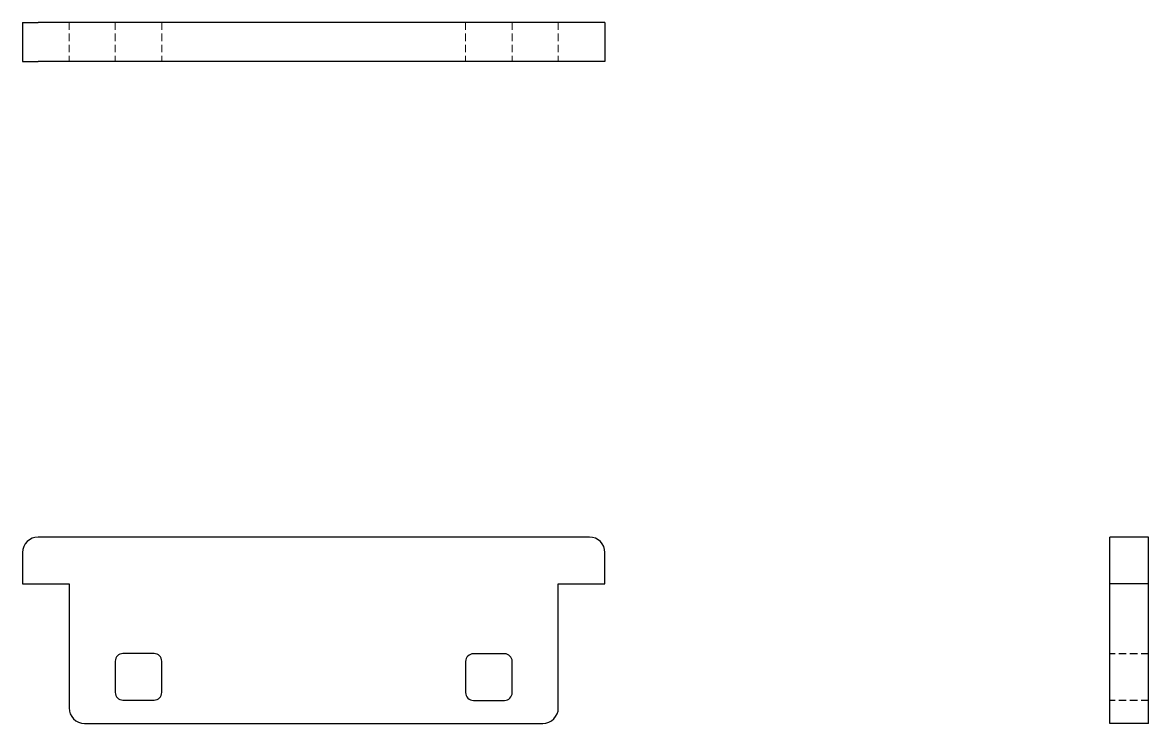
# Model space of a CAD drawing. Header units: millimetres. Extents: x 33 to 226, y 41 to 161.
import ezdxf

# ---------------------------------------------------------------- set-up
doc = ezdxf.new("R2010")
doc.units = ezdxf.units.MM
doc.linetypes.add('HIDDEN', pattern=[1.905, 1.27, -0.635])

msp = doc.modelspace()

# ---------------------------------------------------------------- linework, layer by layer
at = {"color": 7, "linetype": 'Continuous', "lineweight": 25}
for p, q in [((33, 161.33), (33, 154.67)), ((33, 161.33), (35.67, 161.33)), ((130.33, 161.33), (35.67, 161.33)), ((133, 161.33), (130.33, 161.33)), ((133, 161.33), (133, 154.67)), ((33, 154.67), (35.67, 154.67)), ((130.33, 154.67), (35.67, 154.67)), ((133, 154.67), (130.33, 154.67)), ((130.33, 73), (35.67, 73)), ((219.67, 70.33), (219.67, 73)), ((226.33, 73), (219.67, 73)), ((226.33, 70.33), (226.33, 73)), ((33, 70.33), (33, 65)), ((133, 65), (133, 70.33)), ((219.67, 65), (219.67, 70.33)), ((226.33, 65), (226.33, 70.33)), ((33, 65), (41, 65)), ((41, 65), (41, 43.67)), ((125, 65), (133, 65)), ((125, 43.67), (125, 65)), ((226.33, 65), (219.67, 65)), ((219.67, 43.67), (219.67, 65)), ((226.33, 43.67), (226.33, 65)), ((55.58, 53.01), (50.25, 53.01)), ((115.75, 52.97), (110.41, 52.97)), ((48.92, 51.67), (48.92, 46.34)), ((56.92, 46.34), (56.92, 51.67)), ((109.08, 51.64), (109.08, 46.3)), ((117.08, 46.3), (117.08, 51.64)), ((50.25, 45.01), (55.58, 45.01)), ((110.41, 44.97), (115.75, 44.97)), ((219.67, 41), (219.67, 43.67)), ((226.33, 41), (226.33, 43.67)), ((43.67, 41), (122.33, 41)), ((226.33, 41), (219.67, 41))]:
    msp.add_line(p, q, dxfattribs=at)
at = {"color": 7, "linetype": 'HIDDEN', "lineweight": 18}
for p, q in [((41, 161.33), (41, 154.67)), ((48.92, 161.33), (48.92, 154.67)), ((56.92, 161.33), (56.92, 154.67)), ((109.08, 161.33), (109.08, 154.67)), ((117.08, 161.33), (117.08, 154.67)), ((125, 161.33), (125, 154.67)), ((226.33, 53.01), (219.67, 53.01)), ((226.33, 52.97), (219.67, 52.97)), ((226.33, 45.01), (219.67, 45.01)), ((226.33, 44.97), (219.67, 44.97))]:
    msp.add_line(p, q, dxfattribs=at)
at = {"color": 7, "linetype": 'Continuous', "lineweight": 25}
for centre, radius, start, end in [((35.67, 70.33), 2.67, 90, 180), ((130.33, 70.33), 2.67, 0, 90), ((50.25, 51.67), 1.33, 90, 180), ((55.58, 51.67), 1.33, 0, 90), ((110.41, 51.64), 1.33, 90, 180), ((115.75, 51.64), 1.33, 0, 90), ((50.25, 46.34), 1.33, 180, 270), ((55.58, 46.34), 1.33, 270, 0), ((110.41, 46.3), 1.33, 180, 270), ((115.75, 46.3), 1.33, 270, 0), ((43.67, 43.67), 2.67, 180, 270), ((122.33, 43.67), 2.67, 270, 0)]:
    msp.add_arc(centre, radius, start, end, dxfattribs=at)

doc.saveas('drawing.dxf')
